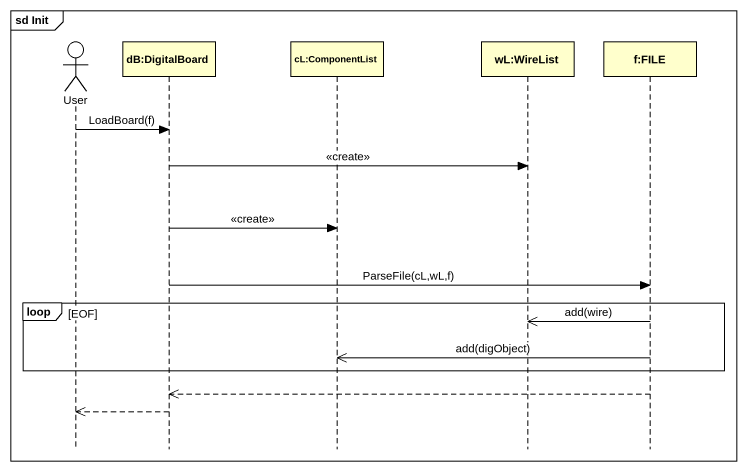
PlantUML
@startuml
mainframe sd Init
hide footbox
actor User
participant "dB:DigitalBoard" as dB_DigitalBoard
participant "cL:ComponentList" as cL_ComponentList
participant "wL:WireList" as wL_WireList
participant "f:FILE" as f_FILE

User -> dB_DigitalBoard : LoadBoard(f)
dB_DigitalBoard -> wL_WireList : <<create>>
dB_DigitalBoard -> cL_ComponentList : <<create>>
dB_DigitalBoard -> f_FILE : ParseFile(cL,wL,f)
loop EOF
  f_FILE ->> wL_WireList : add(wire)
  f_FILE ->> cL_ComponentList : add(digObject)
end
f_FILE -->> dB_DigitalBoard
dB_DigitalBoard -->> User
@enduml
